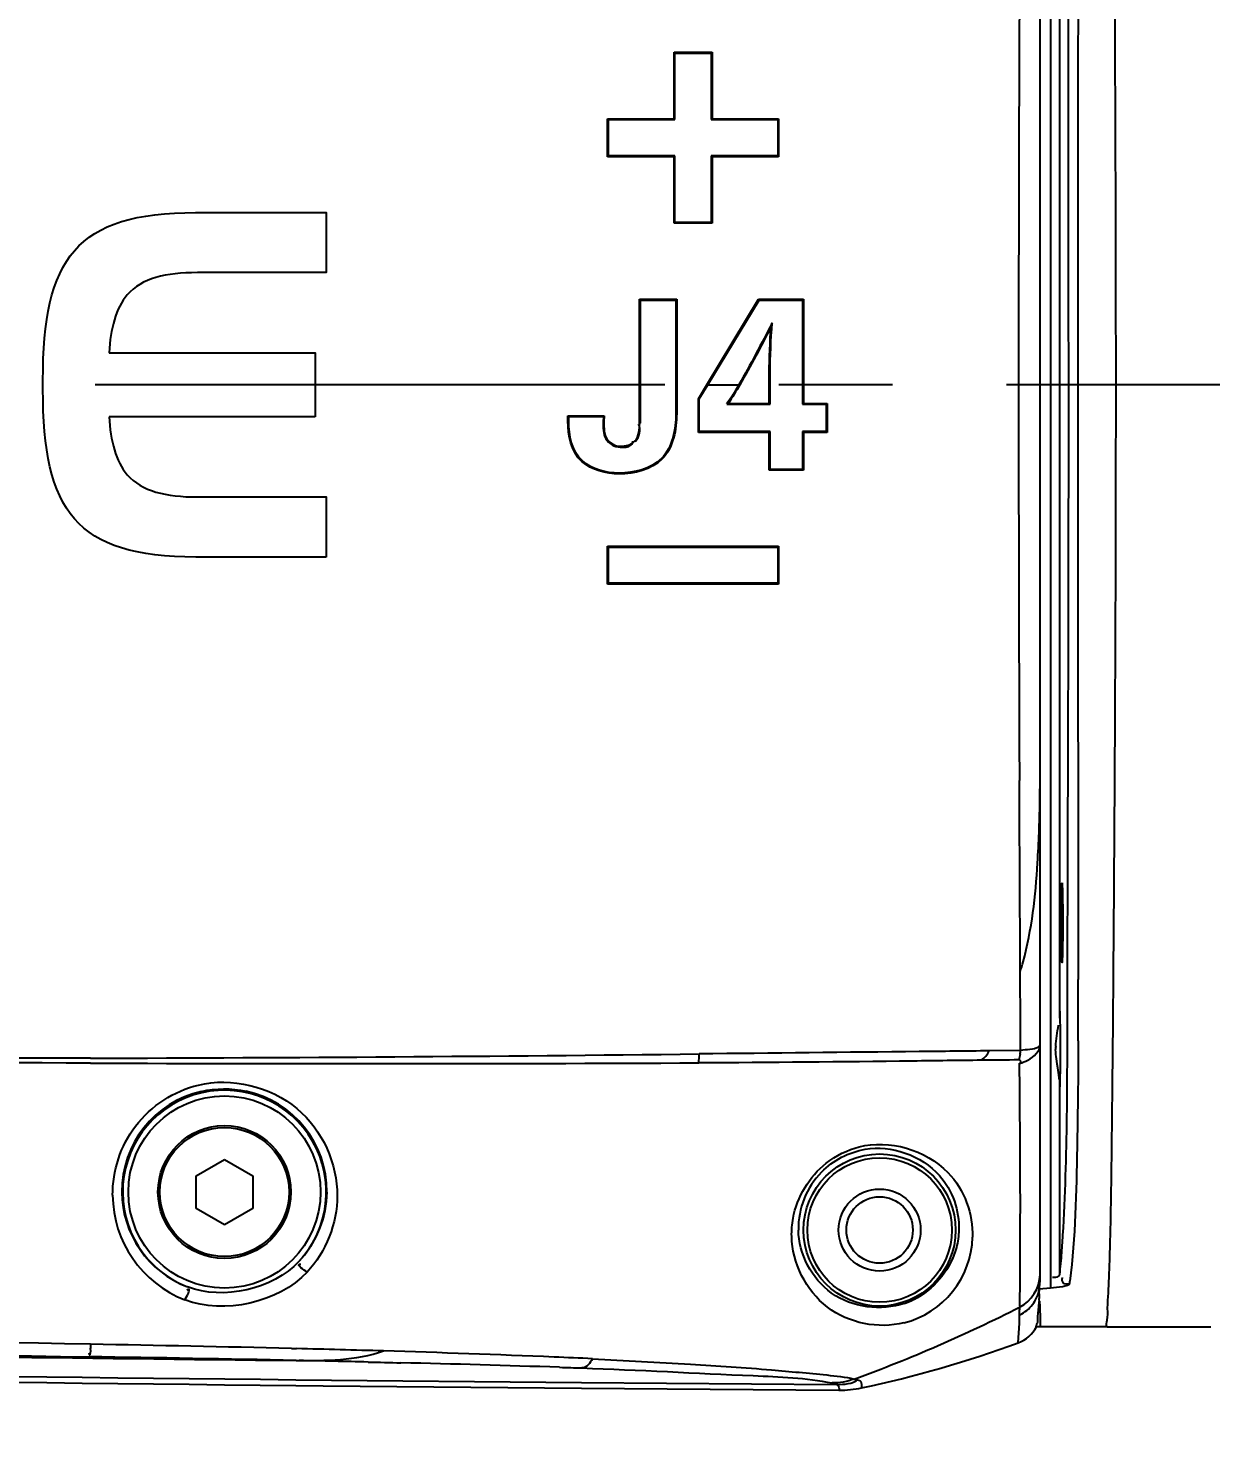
# Model space of a CAD drawing. Header units: millimetres. Extents: x 4086 to 8300, y 123 to 1549.
# Drawn here: x 6922.93 to 6938.5, y 826.48 to 844.93 of the extents above; entities that cross this region are included whole.
import ezdxf

# ---------------------------------------------------------------- set-up
doc = ezdxf.new("R2010")
doc.units = ezdxf.units.MM
doc.linetypes.add('CENTER', pattern=[0.6, 0.375, -0.075, 0.075, -0.075])
for name, color, linetype in [('中心线', 7, 'Continuous'), ('外形图', 7, 'Continuous'), ('尺寸标注', 7, 'Continuous')]:
    doc.layers.add(name, color=color, linetype=linetype)
doc.styles.add('思源黑', font='SourceHanSansCN-Normal.ttf')
doc.dimstyles.new('尺寸标注_1_4比例', dxfattribs={"dimtxt": 7, "dimasz": 6, "dimexe": 2, "dimexo": 1.5, "dimgap": 1, "dimtad": 1, "dimdec": 1, "dimlfac": 4, "dimdsep": 46, "dimtxsty": '思源黑', "dimcen": 0.09, "dimadec": 0, "dimazin": 0, "dimtp": 0.01, "dimtm": 0.01, "dimtfac": 1, "dimtdec": 1, "dimtofl": 0, "dimtmove": 0, "dimatfit": 3, "dimfxl": 1, "dimtolj": 1, "dimarcsym": 0})

# ---------------------------------------------------------------- blocks, each defined once
blk = doc.blocks.new('*D971')
at = {"layer": 'Defpoints', "color": 0}
for p in [(6855.764, 831.362), (6992.764, 628.928), (6855.764, 589.936)]:
    blk.add_point(p, dxfattribs=at)
at = {"layer": '尺寸标注', "color": 0, "lineweight": -2}
for p, q in [((6855.764, 829.862), (6855.764, 587.936)), ((6992.764, 627.428), (6992.764, 587.936)), ((6986.764, 589.936), (6861.764, 589.936))]:
    blk.add_line(p, q, dxfattribs=at)
at = {"layer": '尺寸标注', "color": 0}
for points in [[(6861.764, 590.936), (6861.764, 588.936), (6855.764, 589.936)], [(6986.764, 588.936), (6986.764, 590.936), (6992.764, 589.936)]]:
    blk.add_solid(points, dxfattribs=at)
at = {"layer": '尺寸标注', "color": 0, "insert": (6924.264, 594.551), "char_height": 7, "attachment_point": 5, "style": '思源黑'}
blk.add_mtext('\\A1;548', dxfattribs=at)

msp = doc.modelspace()

# ---------------------------------------------------------------- linework, layer by layer
at = {"layer": '中心线', "linetype": 'CENTER', "ltscale": 20}
msp.add_line((7003.311, 840.2368), (6847.114, 840.2368), dxfattribs=at)
at = {"layer": '外形图'}
for p, q in [((6936.389, 852.127), (6936.389, 828.3457)), ((6936.2515, 828.4467), (6936.2515, 852.0296)), ((6936.5059, 848.5756), (6936.5059, 831.8984)), ((6931.4333, 844.6118), (6931.4446, 844.6008)), ((6931.4333, 844.6118), (6931.9333, 844.6118)), ((6931.4333, 843.7368), (6931.4333, 844.6118)), ((6931.4445, 843.7258), (6931.4446, 844.6008)), ((6931.4446, 844.6008), (6931.9224, 844.6008)), ((6931.9333, 844.6118), (6931.9224, 844.6008)), ((6931.9224, 844.6008), (6931.9224, 843.7258)), ((6931.9333, 844.6118), (6931.9333, 843.7368)), ((6930.5583, 843.7368), (6930.5695, 843.7259)), ((6930.5583, 843.2368), (6930.5583, 843.7368)), ((6930.5695, 843.2479), (6930.5695, 843.7259)), ((6930.5695, 843.7259), (6931.4445, 843.7258)), ((6931.4333, 843.7368), (6931.4445, 843.7258)), ((6931.9333, 843.7368), (6931.9224, 843.7258)), ((6931.9224, 843.7258), (6932.7973, 843.7257)), ((6931.9333, 843.7368), (6932.8083, 843.7368)), ((6932.8083, 843.7368), (6932.7973, 843.7257)), ((6932.7973, 843.7257), (6932.7974, 843.2481)), ((6932.8083, 843.7368), (6932.8083, 843.2368)), ((6930.5583, 843.2368), (6930.5695, 843.2479)), ((6931.4333, 843.2368), (6931.4445, 843.2479)), ((6931.4333, 842.3618), (6931.4333, 843.2368)), ((6931.4445, 842.3729), (6931.4445, 843.2479)), ((6932.7974, 843.2481), (6931.9224, 843.248)), ((6931.9333, 843.2368), (6931.9224, 843.248)), ((6931.9224, 843.248), (6931.9224, 842.373)), ((6931.9333, 843.2368), (6931.9333, 842.3618)), ((6932.8083, 843.2368), (6932.7974, 843.2481)), ((6931.4333, 842.3618), (6931.4445, 842.3729)), ((6931.9333, 842.3617), (6931.4333, 842.362)), ((6931.9224, 842.3727), (6931.4445, 842.3731)), ((6931.9333, 842.3618), (6931.9224, 842.373)), ((6930.9791, 841.3619), (6931.4679, 841.3618)), ((6930.9791, 841.3618), (6930.9902, 841.3508)), ((6930.9791, 840.2368), (6930.9791, 841.3618)), ((6930.9902, 841.3509), (6931.457, 841.3507)), ((6930.9902, 840.2368), (6930.9902, 841.3508)), ((6931.4679, 841.3618), (6931.457, 841.3508)), ((6931.457, 841.3508), (6931.457, 840.2368)), ((6931.4679, 841.3618), (6931.4679, 840.2368)), ((6931.865, 840.2368), (6932.5459, 841.3618)), ((6931.8781, 840.2368), (6932.5524, 841.3507)), ((6932.5459, 841.362), (6933.1366, 841.3617)), ((6932.5459, 841.3618), (6932.5524, 841.3507)), ((6932.5524, 841.3509), (6933.1257, 841.3505)), ((6933.1366, 841.3618), (6933.1257, 841.3507)), ((6933.1257, 841.3507), (6933.1257, 840.2368)), ((6933.1366, 841.3618), (6933.1366, 840.2368)), ((6932.7089, 840.9983), (6932.7238, 841.0515)), ((6931.457, 840.2368), (6931.4571, 839.8592)), ((6931.4679, 840.2368), (6931.468, 839.8592)), ((6931.7531, 840.052), (6931.865, 840.2368)), ((6931.7643, 840.0489), (6931.8781, 840.2368)), ((6931.8781, 840.2368), (6932.2858, 840.2368)), ((6932.6869, 840.3888), (6932.6983, 840.3888)), ((6932.6869, 840.2368), (6932.687, 840.3888)), ((6932.687, 839.9909), (6932.6869, 840.2368)), ((6932.6983, 840.2368), (6932.6983, 840.3888)), ((6932.6983, 839.9797), (6932.6983, 840.2368)), ((6933.1256, 840.2368), (6933.1257, 839.9797)), ((6933.1366, 840.2368), (6933.1367, 839.9909)), ((6931.7531, 840.052), (6931.7643, 840.0489)), ((6932.1479, 839.9909), (6932.1275, 839.9798)), ((6932.1275, 839.9798), (6932.6983, 839.9797)), ((6932.1479, 839.9908), (6932.6869, 839.9909)), ((6932.6869, 839.9909), (6932.6983, 839.9797)), ((6933.1366, 839.9909), (6933.1257, 839.9797)), ((6933.1257, 839.9797), (6933.4359, 839.9796)), ((6933.1366, 839.9908), (6933.4469, 839.9909)), ((6933.4469, 839.9909), (6933.4359, 839.9796)), ((6930.0358, 839.7574), (6930.0358, 839.8279)), ((6930.0358, 839.8279), (6930.0469, 839.8169)), ((6930.0358, 839.8279), (6930.5137, 839.8279)), ((6930.0358, 839.7574), (6930.0469, 839.7574)), ((6930.0469, 839.7574), (6930.0469, 839.8169)), ((6930.0469, 839.8169), (6930.5024, 839.8169)), ((6930.5024, 839.8169), (6930.4997, 839.7484)), ((6930.5106, 839.748), (6930.4997, 839.7484)), ((6930.5137, 839.8279), (6930.5024, 839.8169)), ((6930.5137, 839.8279), (6930.5106, 839.748)), ((6930.9791, 839.7308), (6930.9902, 839.7307)), ((6931.4679, 839.8592), (6931.457, 839.8592)), ((6930.9191, 839.4977), (6930.9276, 839.4905)), ((6931.7531, 839.6085), (6931.7643, 839.6196)), ((6932.6869, 839.6086), (6931.7531, 839.6085)), ((6932.6983, 839.6198), (6931.7643, 839.6195)), ((6932.6869, 839.6085), (6932.6983, 839.6197)), ((6932.6869, 839.1118), (6932.6869, 839.6085)), ((6932.6983, 839.123), (6932.6983, 839.6197)), ((6933.4359, 839.6198), (6933.1257, 839.6197)), ((6933.1366, 839.6085), (6933.1257, 839.6197)), ((6933.1257, 839.6197), (6933.1257, 839.123)), ((6933.4469, 839.6086), (6933.1366, 839.6085)), ((6933.1366, 839.6085), (6933.1366, 839.1118)), ((6933.4469, 839.6085), (6933.4359, 839.6198)), ((6930.7221, 839.4268), (6930.7221, 839.4158)), ((6930.2192, 839.2247), (6930.2265, 839.2329)), ((6931.274, 839.2572), (6931.2663, 839.2649)), ((6930.7096, 839.0633), (6930.7096, 839.0743)), ((6932.6869, 839.1118), (6932.6983, 839.123)), ((6933.1366, 839.1119), (6932.6869, 839.1118)), ((6933.1257, 839.1232), (6932.6983, 839.1228)), ((6933.1366, 839.1118), (6933.1257, 839.123)), ((6930.5583, 838.1118), (6930.5695, 838.1008)), ((6930.5583, 837.6118), (6930.5583, 838.1118)), ((6930.5695, 837.6228), (6930.5695, 838.1008)), ((6930.5695, 838.1008), (6932.7974, 838.1007)), ((6932.8083, 838.1118), (6932.7974, 838.1007)), ((6932.7974, 838.1007), (6932.7974, 837.623)), ((6932.8083, 838.1118), (6932.8083, 837.6118)), ((6930.5583, 837.6118), (6930.5695, 837.6228)), ((6932.7974, 837.623), (6930.5695, 837.6228)), ((6932.8083, 837.6118), (6932.7974, 837.623)), ((6936.7538, 833.3147), (6936.754, 832.9758)), ((6935.9927, 831.8188), (6935.9917, 832.5104)), ((6935.9931, 831.5483), (6935.9927, 831.8188)), ((6936.754, 831.6011), (6936.7536, 831.4428)), ((6935.9946, 831.4748), (6935.5815, 831.47)), ((6935.9932, 831.4753), (6935.9931, 831.5483)), ((6936.5059, 831.0895), (6936.5059, 828.5243)), ((6925.1416, 829.8268), (6925.514, 830.0418)), ((6925.514, 830.0418), (6925.8864, 829.8268)), ((6925.1416, 829.3968), (6925.1416, 829.8268)), ((6925.8864, 829.8268), (6925.8864, 829.3968)), ((6925.514, 829.1818), (6925.1416, 829.3968)), ((6925.8864, 829.3968), (6925.514, 829.1818)), ((6936.389, 828.3446), (6936.2383, 828.3333)), ((6936.2438, 828.1707), (6936.2499, 828.1114)), ((6936.2499, 828.1114), (6936.2524, 827.9284)), ((6935.9653, 827.6284), (6935.9805, 827.8862)), ((6936.2524, 827.9284), (6936.2515, 827.8376)), ((6936.2515, 827.8376), (6936.2026, 827.8376)), ((6937.1336, 827.8376), (6936.2515, 827.8376)), ((6937.1336, 827.8376), (6938.5015, 827.8378)), ((6926.3945, 827.5528), (6926.4623, 827.5512)), ((6926.4577, 827.3954), (6926.4992, 827.3945)), ((6926.4579, 827.3958), (6926.4991, 827.395)), ((6926.4551, 827.1423), (6930.2161, 827.1067)), ((6926.4537, 827.066), (6926.8127, 827.0622)), ((6926.8127, 827.0622), (6930.2157, 827.0304)), ((6930.2157, 827.0304), (6933.6044, 827.0041)), ((6930.2161, 827.1067), (6933.5735, 827.0807))]:
    msp.add_line(p, q, dxfattribs=at)
msp.add_lwpolyline([(6935.9818, 831.306), (6935.9845, 831.3063), (6935.9854, 831.3077), (6935.9869, 831.3093), (6935.9888, 831.3108), (6935.9908, 831.3124), (6935.9929, 831.314), (6935.9947, 831.3156), (6935.9963, 831.3172), (6935.9976, 831.3188), (6935.9986, 831.3204), (6935.9993, 831.3221), (6935.9997, 831.3239), (6935.9998, 831.3258), (6935.9996, 831.3278), (6935.9991, 831.33), (6935.9984, 831.3323), (6935.9972, 831.3349), (6935.9957, 831.3376), (6935.9937, 831.3403), (6935.9913, 831.3429), (6935.9887, 831.3453), (6935.9857, 831.3474), (6935.9827, 831.3489), (6935.9795, 831.35), (6935.9764, 831.3505), (6935.9736, 831.3506)], dxfattribs=at)
for centre, radius in [((6925.514, 829.6118), 1.265), ((6925.514, 829.6118), 0.875), ((6925.514, 829.6118), 0.85), ((6934.139, 829.1118), 1.0009), ((6934.139, 829.1118), 0.9509), ((6934.139, 829.1118), 0.5397), ((6934.139, 829.1118), 0.4375)]:
    msp.add_circle(centre, radius, dxfattribs=at)
for centre, radius, start, end in [((11648.3604, 840.1797), 4711.6117, 179.9189502, 180.0834819), ((8339.2465, 839.6859), 1403.2784, 179.7648667, 179.9775065), ((8335.4706, 840.7768), 1399.5025, 180.0221064, 180.2353213), ((6910.9847, 835.1511), 25.2669, 359.06138, 0.02449), ((6918.3916, 835.0161), 17.8588, 356.56221, 359.10514), ((6931.8604, 833.7731), 4.3186, 342.99878, 344.82532), ((6572.8164, 832.1497), 363.9381, 359.913636, 0.040962), ((6921.3974, 1737.4858), 906.1159, 270.1488541, 270.6554987), ((6935.3378, 831.5197), 0.6583, 351.58712, 356.14251), ((6937.5433, 831.493), 1.0867, 178.30945, 180.3516), ((6927.4041, 1743.2672), 911.9656, 269.7705222, 270.2735425), ((6925.5129, 829.6204), 1.3499, 102.93934, 180.36371), ((6925.514, 829.6118), 1.34, 317.06291, 248.73761), ((6925.5143, 829.6229), 1.3472, 359.52836, 77.91028), ((6934.1258, 829.132), 1.0562, 135.34807, 181.09588), ((6925.5314, 829.5812), 1.4895, 180.43935, 248.79904), ((6925.5096, 829.6206), 1.3466, 180.37176, 249.04622), ((6934.1668, 829.0504), 1.196, 284.12269, 358.43628), ((6935.7333, 828.4498), 0.5182, 353.32219, 359.65377), ((6931.4117, 829.0722), 5.2717, 352.68491, 353.11148), ((6935.7197, 828.4513), 0.5319, 347.18391, 353.33615), ((6906.6119, 829.6588), 29.661, 357.31698, 357.43942), ((6926.9881, 845.8027), 19.8592, 290.0764, 296.94659), ((6934.1089, 829.1798), 1.0928, 289.02027, 299.10664), ((6934.4631, 827.9525), 1.5188, 357.49883, 1.55237), ((6916.7638, 433.3484), 394.3221, 88.600503, 88.984615), ((6920.1402, 572.1674), 255.462, 88.324554, 88.581915), ((6922.0074, 639.0824), 188.521, 87.614331, 88.297162), ((6930.7867, 841.7313), 15.0236, 281.97099, 290.16351), ((6914.8364, 249.7724), 577.7403, 88.8473978, 89.1178408), ((6917.4486, 395.5942), 431.8952, 88.678785, 88.799256), ((6921.3014, 557.4174), 270.026, 88.169499, 88.613287), ((6925.123, 716.8212), 110.72, 87.28931, 87.550688), ((6933.6137, 828.4005), 1.3964, 269.61488, 281.94783)]:
    msp.add_arc(centre, radius, start, end, dxfattribs=at)
msp.add_ellipse((6936.5407, 833.157), major_axis=(0, 0.525), ratio=0.0174551, dxfattribs=at)
msp.add_ellipse((6936.5117, 831.494), major_axis=(0, 0.525), ratio=0.0174551, start_param=3.1415927, end_param=6.2831853, dxfattribs=at)
for points, knots in [([(6926.4993, 853.0787), (6923.6433, 853.049), (6917.9316, 852.9758), (6909.3647, 852.8113), (6900.7996, 852.5765), (6893.6639, 852.3156), (6887.958, 852.0496), (6883.6784, 851.8418), (6880.1169, 851.6071), (6877.2634, 851.4537), (6874.4211, 851.3034), (6870.8349, 850.7117), (6867.2162, 848.1919), (6864.79, 844.5574), (6863.9368, 840.2561), (6864.7767, 835.9575), (6867.1823, 832.2965), (6870.2082, 830.2357), (6872.9434, 829.3663), (6875.0827, 829.1284), (6877.2233, 829.0512), (6879.3619, 828.9034), (6881.499, 828.7635), (6884.3506, 828.6066), (6887.9161, 828.4238), (6893.6224, 828.1611), (6900.7579, 827.898), (6909.3231, 827.6634), (6917.8899, 827.4986), (6923.6017, 827.4252), (6926.4577, 827.3954)], [0, 0, 0, 0, 0.0625338, 0.1250675, 0.1876012, 0.2501348, 0.2814019, 0.3126679, 0.3439382, 0.3595646, 0.3751969, 0.4064019, 0.4376042, 0.4687717, 0.4999496, 0.5311281, 0.5623056, 0.5934882, 0.6091533, 0.6247704, 0.6404361, 0.6560705, 0.6716955, 0.6873296, 0.7185989, 0.7498649, 0.8123988, 0.8749325, 0.9374662, 1, 1, 1, 1]), ([(6936.6139, 847.1989), (6936.62, 845.5162), (6936.6231, 842.1422), (6936.6261, 837.1), (6936.6052, 832.6991), (6936.6076, 829.9857), (6936.5424, 828.9443)], [0, 0, 0, 0, 0.2765381, 0.5544883, 0.8285284, 1, 1, 1, 1]), ([(6937.1336, 827.8376), (6937.1163, 827.8611), (6937.15, 827.9502), (6937.1357, 828.0887), (6937.1543, 828.2972), (6937.1643, 828.5991), (6937.1818, 829.1136), (6937.1935, 829.9578), (6937.2086, 831.205), (6937.2258, 833.3698), (6937.2448, 836.3208), (6937.2542, 839.9301), (6937.2474, 843.5443), (6937.2335, 845.9517), (6937.2249, 847.1512)], [0, 0, 0, 0, 0.0045418, 0.0122445, 0.0225391, 0.0365281, 0.0593792, 0.1023704, 0.1677397, 0.253076, 0.4386286, 0.6260876, 0.8136777, 1, 1, 1, 1]), ([(6925.138, 842.5025), (6925.138, 842.5025), (6925.138, 842.5025), (6926.8549, 842.5025), (6926.8549, 842.5025)], [0.052631579, 0.052631579, 0.052631579, 0.052631579, 0.052631589, 0.105263158, 0.105263158, 0.105263158, 0.105263158]), ([(6926.8549, 842.5025), (6926.8549, 842.5025), (6926.8549, 842.5025), (6926.8549, 841.7122), (6926.8549, 841.7122)], [0.105263158, 0.105263158, 0.105263158, 0.105263158, 0.105263168, 0.157894737, 0.157894737, 0.157894737, 0.157894737]), ([(6925.1582, 841.7122), (6925.1582, 841.7122), (6924.7412, 841.7122), (6924.4267, 841.6381), (6924.2348, 841.4193)], [0.210526316, 0.210526316, 0.210526316, 0.210526316, 0.210526326, 0.263157895, 0.263157895, 0.263157895, 0.263157895]), ([(6926.8549, 841.7122), (6926.8549, 841.7122), (6926.8549, 841.7122), (6925.1582, 841.7122), (6925.1582, 841.7122)], [0.157894737, 0.157894737, 0.157894737, 0.157894737, 0.157894747, 0.210526316, 0.210526316, 0.210526316, 0.210526316]), ([(6924.2348, 841.4193), (6924.2348, 841.4193), (6924.0835, 841.2469), (6924.0135, 840.9722), (6923.9952, 840.6577)], [0.263157895, 0.263157895, 0.263157895, 0.263157895, 0.263157905, 0.315789474, 0.315789474, 0.315789474, 0.315789474]), ([(6923.9952, 840.6577), (6923.9952, 840.6577), (6923.9952, 840.6577), (6926.7073, 840.6577), (6926.7073, 840.6577)], [0.315789474, 0.315789474, 0.315789474, 0.315789474, 0.315789484, 0.368421053, 0.368421053, 0.368421053, 0.368421053]), ([(6926.7073, 840.6577), (6926.7073, 840.6577), (6926.7073, 840.6577), (6926.7073, 840.2358), (6926.7073, 840.2358)], [0.368421053, 0.368421053, 0.368421053, 0.368421053, 0.368421063, 0.421052632, 0.421052632, 0.421052632, 0.421052632]), ([(6923.1239, 840.2358), (6923.1239, 840.2358), (6923.1239, 840.2358), (6923.1241, 840.2936), (6923.1241, 840.2936)], [0.89473684, 0.89473684, 0.89473684, 0.89473684, 0.89473685, 1, 1, 1, 1]), ([(6923.1241, 840.178), (6923.1241, 840.178), (6923.1241, 840.178), (6923.1239, 840.2358), (6923.1239, 840.2358)], [0.842105263, 0.842105263, 0.842105263, 0.842105263, 0.842105273, 0.894736842, 0.894736842, 0.894736842, 0.894736842]), ([(6926.7073, 840.2358), (6926.7073, 840.2358), (6926.7073, 840.2358), (6926.7073, 839.8137), (6926.7073, 839.8137)], [0.421052632, 0.421052632, 0.421052632, 0.421052632, 0.421052642, 0.473684211, 0.473684211, 0.473684211, 0.473684211]), ([(6931.865, 840.2368), (6931.8666, 840.2358), (6931.87, 840.2311), (6931.8758, 840.2349), (6931.8781, 840.2368)], [0, 0, 0, 0, 0.3829752, 1, 1, 1, 1]), ([(6932.2985, 840.2368), (6932.2967, 840.2379), (6932.2922, 840.2368), (6932.2877, 840.2358), (6932.2858, 840.2368)], [0, 0, 0, 0, 0.5000263, 1, 1, 1, 1]), ([(6925.138, 837.9691), (6925.138, 837.9691), (6923.5579, 837.9691), (6923.1241, 838.5742), (6923.1241, 840.178)], [0.789473684, 0.789473684, 0.789473684, 0.789473684, 0.789473694, 0.842105263, 0.842105263, 0.842105263, 0.842105263]), ([(6926.7073, 839.8137), (6926.7073, 839.8137), (6926.7073, 839.8137), (6923.9952, 839.8137), (6923.9952, 839.8137)], [0.473684211, 0.473684211, 0.473684211, 0.473684211, 0.473684221, 0.526315789, 0.526315789, 0.526315789, 0.526315789]), ([(6923.9952, 839.8137), (6923.9952, 839.8137), (6924.0135, 839.4994), (6924.0835, 839.2249), (6924.2348, 839.0522)], [0.526315789, 0.526315789, 0.526315789, 0.526315789, 0.526315799, 0.578947368, 0.578947368, 0.578947368, 0.578947368]), ([(6930.4997, 839.7484), (6930.4968, 839.6733), (6930.4967, 839.5132), (6930.6503, 839.4158), (6930.7221, 839.4158)], [0, 0, 0, 0, 0.5113176, 1, 1, 1, 1]), ([(6930.5106, 839.748), (6930.5075, 839.6698), (6930.5083, 839.5107), (6930.6584, 839.4268), (6930.7221, 839.4268)], [0, 0, 0, 0, 0.5513323, 1, 1, 1, 1]), ([(6930.7221, 839.4158), (6930.7721, 839.4158), (6930.8612, 839.4048), (6930.8894, 839.4767), (6930.8919, 839.4954)], [0, 0, 0, 0, 0.7262206, 1, 1, 1, 1]), ([(6924.2348, 839.0522), (6924.2348, 839.0522), (6924.4267, 838.8337), (6924.7412, 838.7596), (6925.1582, 838.7596)], [0.578947368, 0.578947368, 0.578947368, 0.578947368, 0.578947378, 0.631578947, 0.631578947, 0.631578947, 0.631578947]), ([(6925.1582, 838.7596), (6925.1582, 838.7596), (6925.1582, 838.7596), (6926.8549, 838.7596), (6926.8549, 838.7596)], [0.631578947, 0.631578947, 0.631578947, 0.631578947, 0.631578957, 0.684210526, 0.684210526, 0.684210526, 0.684210526]), ([(6926.8549, 838.7596), (6926.8549, 838.7596), (6926.8549, 838.7596), (6926.8549, 837.9691), (6926.8549, 837.9691)], [0.684210526, 0.684210526, 0.684210526, 0.684210526, 0.684210536, 0.736842105, 0.736842105, 0.736842105, 0.736842105]), ([(6926.8549, 837.9691), (6926.8549, 837.9691), (6926.8549, 837.9691), (6925.138, 837.9691), (6925.138, 837.9691)], [0.736842105, 0.736842105, 0.736842105, 0.736842105, 0.736842115, 0.789473684, 0.789473684, 0.789473684, 0.789473684]), ([(6923.7515, 831.3089), (6916.9349, 831.3298), (6903.3013, 831.4584), (6889.6739, 831.9023), (6882.8634, 832.1924)], [0, 0, 0, 0, 0.4999996, 1, 1, 1, 1]), ([(6923.7515, 831.3729), (6916.9417, 831.3604), (6903.322, 831.5413), (6889.7086, 831.9789), (6882.9053, 832.2735)], [0, 0, 0, 0, 0.5000003, 1, 1, 1, 1]), ([(6935.5815, 831.4696), (6935.2746, 831.4658), (6934.002, 831.4546), (6932.7294, 831.4392), (6931.7637, 831.4292)], [0, 0, 0, 0, 0.241129, 1, 1, 1, 1]), ([(6935.9891, 831.4234), (6935.9872, 831.4109), (6935.9828, 831.3864), (6935.9769, 831.3623), (6935.9736, 831.3506)], [0, 0, 0, 0, 0.5101641, 1, 1, 1, 1]), ([(6935.9818, 831.3049), (6936.0199, 831.3163), (6936.1333, 831.358), (6936.2515, 831.4646), (6936.2515, 831.55)], [0, 0, 0, 0, 0.3172891, 1, 1, 1, 1]), ([(6936.2509, 831.55), (6936.2504, 831.5403), (6936.178, 831.4666), (6936.0739, 831.4948), (6935.9943, 831.4756)], [0, 0, 0, 0, 0.1056265, 1, 1, 1, 1]), ([(6936.5059, 831.105), (6936.5064, 831.0779), (6936.4738, 831.3589), (6936.4573, 831.3853), (6936.4566, 831.4864)], [0, 0, 0, 0, 0.2118417, 1, 1, 1, 1]), ([(6936.7536, 831.4428), (6936.7524, 831.0283), (6936.7372, 830.0272), (6936.7159, 829.023), (6936.6454, 828.4399)], [0, 0, 0, 0, 0.4138008, 1, 1, 1, 1]), ([(6935.4778, 831.3459), (6935.1783, 831.3429), (6933.9384, 831.3268), (6932.6985, 831.3144), (6931.758, 831.312)], [0, 0, 0, 0, 0.241555, 1, 1, 1, 1]), ([(6935.9904, 828.949), (6935.9912, 829.1041), (6935.9939, 829.8897), (6935.9859, 830.6754), (6935.9818, 831.306)], [0, 0, 0, 0, 0.1973744, 1, 1, 1, 1]), ([(6924.0419, 829.5697), (6924.0393, 829.8892), (6924.2545, 830.559), (6924.8505, 830.9435), (6925.1709, 831.0204)], [0, 0, 0, 0, 0.4922779, 1, 1, 1, 1]), ([(6925.1709, 831.0204), (6925.6034, 831.1241), (6926.5981, 830.897), (6927.0009, 829.9833), (6926.9995, 829.5616)], [0, 0, 0, 0, 0.5132696, 1, 1, 1, 1]), ([(6933.8706, 830.2066), (6934.2625, 830.3082), (6935.1055, 830.0688), (6935.3705, 829.3213), (6935.3624, 829.0177)], [0, 0, 0, 0, 0.571399, 1, 1, 1, 1]), ([(6933.9493, 830.1749), (6934.2897, 830.2336), (6934.98, 829.995), (6935.1906, 829.3656), (6935.1831, 829.1118)], [0, 0, 0, 0, 0.5764044, 1, 1, 1, 1]), ([(6932.9816, 829.0279), (6932.9799, 829.1079), (6933.0063, 829.4697), (6933.2147, 829.8179), (6933.4364, 829.9919)], [0, 0, 0, 0, 0.221322, 1, 1, 1, 1]), ([(6934.4587, 827.8905), (6934.1265, 827.8066), (6933.338, 827.9578), (6932.9891, 828.6805), (6932.9816, 829.0279)], [0, 0, 0, 0, 0.4964803, 1, 1, 1, 1]), ([(6934.465, 828.1467), (6934.1599, 828.0417), (6933.4122, 828.1312), (6933.0759, 828.7993), (6933.0698, 829.1118)], [0, 0, 0, 0, 0.5078817, 1, 1, 1, 1]), ([(6935.1831, 829.1118), (6935.1809, 829.034), (6935.1332, 828.6812), (6934.8823, 828.3597), (6934.6404, 828.2251)], [0, 0, 0, 0, 0.2195334, 1, 1, 1, 1]), ([(6936.5424, 828.9443), (6936.5397, 828.9009), (6936.5299, 828.7607), (6936.5172, 828.6207), (6936.5059, 828.5243)], [0, 0, 0, 0, 0.3096864, 1, 1, 1, 1]), ([(6926.6021, 828.5574), (6926.563, 828.5864), (6926.4453, 828.6588), (6926.5151, 828.6649), (6926.5215, 828.6621)], [0, 0, 0, 0, 0.8741323, 1, 1, 1, 1]), ([(6935.9875, 828.0996), (6935.9871, 828.1293), (6935.9874, 828.3427), (6935.9878, 828.556), (6935.989, 828.7396)], [0, 0, 0, 0, 0.1391895, 1, 1, 1, 1]), ([(6936.5059, 828.5243), (6936.5052, 828.5139), (6936.4767, 828.4852), (6936.4403, 828.4859), (6936.4163, 828.4869)], [0, 0, 0, 0, 0.3026251, 1, 1, 1, 1]), ([(6936.6405, 828.401), (6936.6118, 828.3989), (6936.5436, 828.3905), (6936.537, 828.4683), (6936.5522, 828.4865)], [0, 0, 0, 0, 0.5489872, 1, 1, 1, 1]), ([(6894.4917, 828.3215), (6900.5768, 828.0805), (6910.3301, 827.8001), (6920.0857, 827.6702), (6923.7519, 827.615)], [0, 0, 0, 0, 0.624188, 1, 1, 1, 1]), ([(6924.9927, 828.1924), (6925.0143, 828.2352), (6925.0872, 828.3516), (6925.0242, 828.3245), (6925.0199, 828.3193)], [0, 0, 0, 0, 0.8766606, 1, 1, 1, 1]), ([(6936.2404, 828.2704), (6936.24, 828.2607), (6936.2392, 828.2419), (6936.2379, 828.223), (6936.2377, 828.2137)], [0, 0, 0, 0, 0.5096922, 1, 1, 1, 1]), ([(6936.6405, 828.401), (6936.6392, 828.3907), (6936.5971, 828.3786), (6936.5699, 828.3703), (6936.547, 828.3661)], [0, 0, 0, 0, 0.3079106, 1, 1, 1, 1]), ([(6935.9814, 827.9936), (6935.9802, 828.0102), (6935.981, 828.0457), (6935.9854, 828.0809), (6935.9875, 828.0997)], [0, 0, 0, 0, 0.4674718, 1, 1, 1, 1]), ([(6936.2319, 828.107), (6936.2286, 828.0497), (6936.2092, 827.9662), (6936.2231, 827.8924), (6936.1878, 827.8376), (6936.2026, 827.8376)], [0, 0, 0, 0, 0.6351692, 0.8359714, 1, 1, 1, 1]), ([(6936.236, 828.1727), (6936.2353, 828.1612), (6936.2336, 828.1393), (6936.2324, 828.1174), (6936.2319, 828.107)], [0, 0, 0, 0, 0.5263186, 1, 1, 1, 1]), ([(6936.2377, 828.2137), (6936.2375, 828.2089), (6936.2378, 828.1996), (6936.2344, 828.1896), (6936.2361, 828.1852)], [0, 0, 0, 0, 0.5052052, 1, 1, 1, 1]), ([(6936.2361, 828.1852), (6936.2372, 828.1825), (6936.2407, 828.1784), (6936.2439, 828.1733), (6936.2438, 828.1707)], [0, 0, 0, 0, 0.5230117, 1, 1, 1, 1]), ([(6923.7515, 827.6085), (6923.7505, 827.5877), (6923.7451, 827.5413), (6923.7525, 827.5011), (6923.7352, 827.4598), (6923.7347, 827.4826), (6923.734, 827.4899)], [0, 0, 0, 0, 0.3818965, 0.8140298, 0.8647108, 1, 1, 1, 1]), ([(6930.3593, 827.4173), (6930.7893, 827.3916), (6931.5759, 827.3546), (6932.6047, 827.2849), (6933.3221, 827.2162), (6933.6868, 827.1796), (6933.8053, 827.1503)], [0, 0, 0, 0, 0.3737469, 0.6833616, 0.8941367, 1, 1, 1, 1]), ([(6930.218, 827.296), (6930.9703, 827.2696), (6932.0659, 827.2084), (6933.1719, 827.1678), (6933.5126, 827.0986)], [0, 0, 0, 0, 0.6840834, 1, 1, 1, 1]), ([(6933.8053, 827.1503), (6933.8191, 827.1471), (6933.8423, 827.1412), (6933.8649, 827.133), (6933.8736, 827.1287)], [0, 0, 0, 0, 0.5934615, 1, 1, 1, 1]), ([(6933.5126, 827.0986), (6933.5265, 827.096), (6933.5485, 827.0914), (6933.5704, 827.0847), (6933.5777, 827.0807)], [0, 0, 0, 0, 0.6287395, 1, 1, 1, 1]), ([(6933.5735, 827.0807), (6933.5933, 827.071), (6933.6016, 827.0493), (6933.6108, 827.0041), (6933.6044, 827.0041)], [0, 0, 0, 0, 0.7755545, 1, 1, 1, 1]), ([(6933.88, 827.1309), (6933.8999, 827.1194), (6933.9001, 827.0759), (6933.9018, 827.0442), (6933.9007, 827.0339)], [0, 0, 0, 0, 0.6888861, 1, 1, 1, 1])]:
    msp.add_open_spline(points, degree=3, knots=knots, dxfattribs=at)
for points in [[(6930.5583, 843.7371), (6930.85, 843.737), (6931.1417, 843.7368), (6931.4333, 843.7365)], [(6931.4333, 843.2366), (6931.1417, 843.2368), (6930.85, 843.2369), (6930.5583, 843.2371)], [(6931.4445, 843.2474), (6931.1528, 843.2478), (6930.8612, 843.2481), (6930.5695, 843.2483)], [(6932.8083, 843.2364), (6932.5167, 843.2367), (6932.225, 843.237), (6931.9333, 843.2373)], [(6923.1241, 840.2936), (6923.1241, 841.8973), (6923.5579, 842.5025), (6925.138, 842.5025)], [(6932.7238, 841.0515), (6932.5834, 840.777), (6932.4408, 840.5034), (6932.2858, 840.2368)], [(6932.7089, 840.9983), (6932.5771, 840.7418), (6932.4433, 840.4862), (6932.2985, 840.2368)], [(6932.6869, 840.3888), (6932.6869, 840.5921), (6932.6958, 840.7955), (6932.7089, 840.9983)], [(6932.6983, 840.3888), (6932.6983, 840.6099), (6932.7086, 840.831), (6932.7238, 841.0515)], [(6930.9792, 839.7308), (6930.9791, 839.8995), (6930.9791, 840.0681), (6930.979, 840.2368)], [(6930.9903, 839.7307), (6930.9902, 839.8994), (6930.9902, 840.0681), (6930.9902, 840.2368)], [(6932.2858, 840.2368), (6932.2354, 840.1501), (6932.1864, 840.0613), (6932.1229, 839.9835)], [(6932.2985, 840.2368), (6932.2503, 840.1537), (6932.2007, 840.0712), (6932.1479, 839.9909)], [(6931.7533, 839.6085), (6931.7531, 839.7563), (6931.753, 839.9042), (6931.753, 840.052)], [(6931.7645, 839.6196), (6931.7643, 839.7627), (6931.7643, 839.9058), (6931.7642, 840.0489)], [(6933.4357, 839.9796), (6933.4358, 839.8597), (6933.4359, 839.7397), (6933.436, 839.6198)], [(6933.4467, 839.9909), (6933.4468, 839.8634), (6933.4469, 839.736), (6933.4471, 839.6085)], [(6930.2192, 839.2247), (6930.0785, 839.3491), (6930.0358, 839.5696), (6930.0358, 839.7574)], [(6930.2265, 839.2329), (6930.0881, 839.3554), (6930.0469, 839.5726), (6930.0469, 839.7574)], [(6930.9191, 839.4977), (6930.971, 839.5588), (6930.9791, 839.6505), (6930.9791, 839.7308)], [(6930.9276, 839.4905), (6930.9775, 839.5492), (6931.0028, 839.6501), (6930.967, 839.7184)], [(6931.457, 839.8592), (6931.457, 839.6512), (6931.413, 839.4124), (6931.2663, 839.2649)], [(6931.4679, 839.8592), (6931.4679, 839.6484), (6931.4227, 839.4067), (6931.274, 839.2572)], [(6930.7221, 839.4268), (6930.7919, 839.4268), (6930.8739, 839.4445), (6930.9191, 839.4977)], [(6930.7096, 839.0633), (6930.5375, 839.0633), (6930.3481, 839.1106), (6930.2192, 839.2247)], [(6930.7096, 839.0743), (6930.5401, 839.0743), (6930.3534, 839.1206), (6930.2265, 839.2329)], [(6931.2663, 839.2649), (6931.128, 839.1258), (6930.9057, 839.0743), (6930.7096, 839.0743)], [(6931.274, 839.2572), (6931.1338, 839.1161), (6930.9085, 839.0633), (6930.7096, 839.0633)], [(6930.5583, 838.1114), (6931.3083, 838.1116), (6932.0583, 838.1119), (6932.8083, 838.1125)], [(6932.8083, 837.6127), (6932.0583, 837.612), (6931.3083, 837.6115), (6930.5583, 837.6113)], [(6935.9903, 832.5103), (6935.9866, 833.3498), (6935.9831, 834.1893), (6935.9799, 835.0289)], [(6936.0284, 832.6426), (6936.1443, 833.0658), (6936.1932, 833.5071), (6936.2182, 833.9452)], [(6936.754, 832.9758), (6936.7542, 832.7872), (6936.7543, 832.5985), (6936.7543, 832.4099)], [(6936.4571, 831.5251), (6936.4599, 831.6201), (6936.4791, 831.7139), (6936.4962, 831.8074)], [(6931.758, 831.312), (6931.7615, 831.3509), (6931.7632, 831.3901), (6931.7637, 831.4292)], [(6935.4778, 831.3459), (6935.5212, 831.3776), (6935.5593, 831.4206), (6935.5815, 831.4696)], [(6935.9736, 831.3506), (6935.8083, 831.349), (6935.6431, 831.3475), (6935.4778, 831.3459)], [(6925.2107, 830.936), (6925.401, 830.9797), (6925.6055, 830.9813), (6925.7964, 830.9403)], [(6933.3745, 829.8743), (6933.5263, 830.0283), (6933.7363, 830.1381), (6933.9493, 830.1749)], [(6933.4364, 829.9919), (6933.5635, 830.0915), (6933.7143, 830.1661), (6933.8706, 830.2066)], [(6926.8615, 829.6118), (6926.8587, 829.284), (6926.7197, 828.9379), (6926.4951, 828.699)], [(6926.9995, 829.5616), (6926.9982, 829.2016), (6926.8481, 828.8203), (6926.6021, 828.5574)], [(6875.3792, 829.1796), (6891.4685, 828.0679), (6907.605, 827.6586), (6923.7313, 827.4442)], [(6935.989, 828.7396), (6935.9895, 828.8094), (6935.99, 828.8792), (6935.9904, 828.949)], [(6926.4951, 828.699), (6926.1526, 828.3324), (6925.4959, 828.182), (6925.0281, 828.363)], [(6926.6021, 828.5574), (6926.2263, 828.1557), (6925.5056, 827.9936), (6924.9927, 828.1924)], [(6935.9875, 828.0997), (6936.1365, 828.1728), (6936.2515, 828.3557), (6936.2515, 828.5216)], [(6936.1523, 828.1314), (6936.1976, 828.1898), (6936.2297, 828.261), (6936.2433, 828.3337)], [(6936.547, 828.3661), (6936.4949, 828.3566), (6936.4419, 828.3539), (6936.3896, 828.3458)], [(6935.9862, 827.997), (6936.0503, 828.028), (6936.1086, 828.0752), (6936.1523, 828.1314)], [(6896.4578, 827.8076), (6906.4524, 827.4349), (6916.4541, 827.2468), (6926.4551, 827.1423)], [(6896.4678, 827.7308), (6906.4586, 827.3584), (6916.4565, 827.1704), (6926.4537, 827.066)], [(6935.9653, 827.6284), (6936.0643, 827.6647), (6936.1542, 827.7439), (6936.2026, 827.8376)], [(6926.4602, 827.3955), (6926.8455, 827.3894), (6927.2441, 827.3976), (6927.6094, 827.5201)], [(6927.4071, 827.3745), (6927.5501, 827.3712), (6927.6931, 827.3678), (6927.8361, 827.3644)], [(6930.3593, 827.4173), (6930.3316, 827.3617), (6930.2799, 827.2999), (6930.218, 827.296)], [(6929.9268, 827.3056), (6930.0239, 827.3025), (6930.1209, 827.2993), (6930.218, 827.296)], [(6933.8054, 827.1503), (6933.7124, 827.116), (6933.6117, 827.0983), (6933.5125, 827.0986)], [(6933.5736, 827.0807), (6933.6712, 827.0796), (6933.7831, 827.0851), (6933.859, 827.1465)]]:
    msp.add_open_spline(points, degree=3, dxfattribs=at)

# ---------------------------------------------------------------- dimensions: what is measured, and where the dimension line sits
at = {"layer": '尺寸标注'}
dim = msp.add_linear_dim(base=(6855.764, 589.9361), p1=(6992.764, 628.9285), p2=(6855.764, 831.3618), dimstyle='尺寸标注_1_4比例', dxfattribs=at)
dim.commit()
dim.dimension.update_dxf_attribs({"geometry": '*D971', "text_midpoint": (6924.264, 589.9361), "dimtype": 160})

doc.saveas('drawing.dxf')
